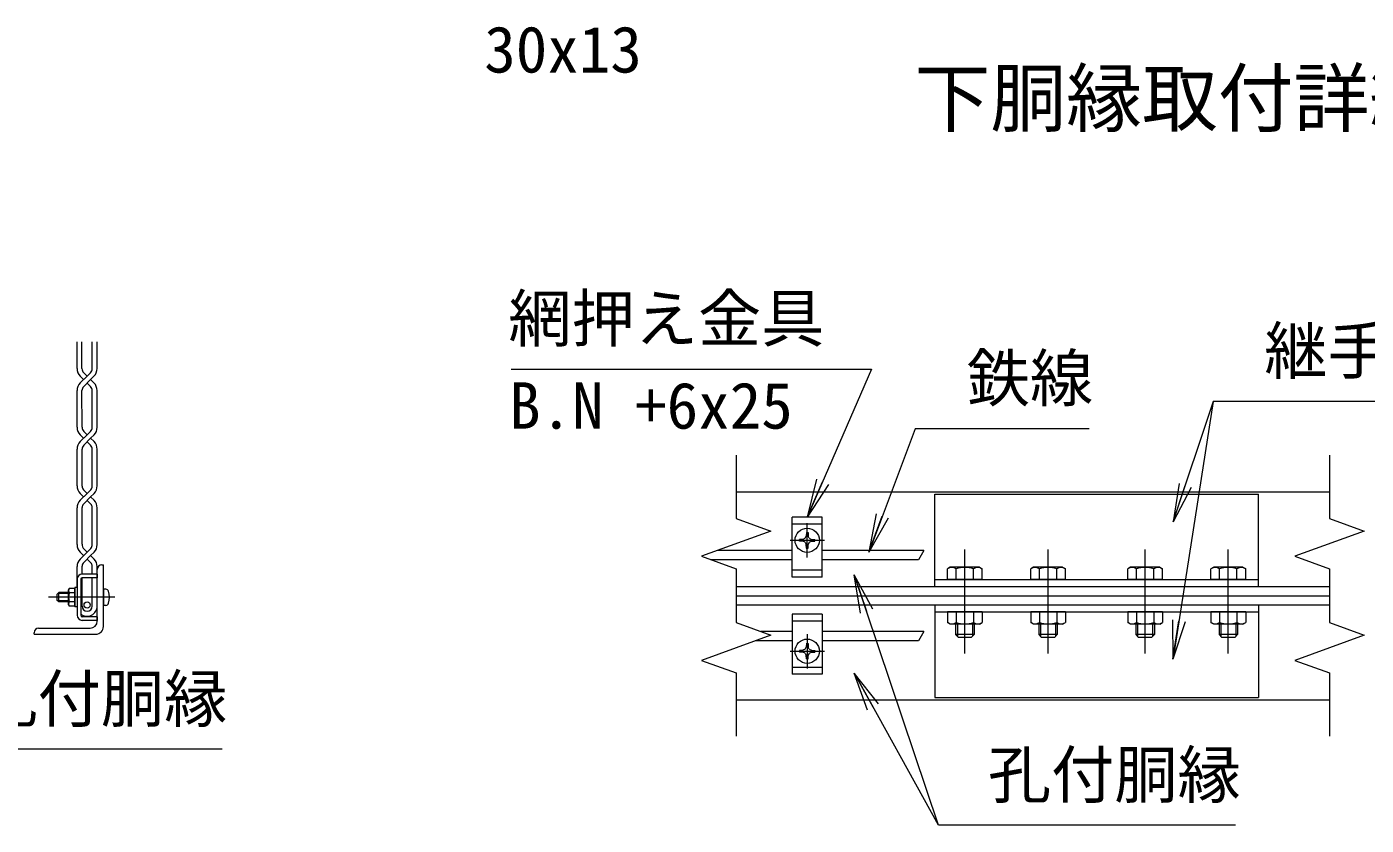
# Model space of a CAD drawing. Units: millimetres at full size; details may follow other scales. Extents: x -10500 to 10500, y -7425 to 7425.
# Drawn here: x 4766 to 8243, y -3665 to -1593 of the extents above; entities that cross this region are included whole.
import ezdxf
from ezdxf.enums import TextEntityAlignment as Align

# ---------------------------------------------------------------- set-up
doc = ezdxf.new("R2010")
doc.units = ezdxf.units.MM
doc.header["$LTSCALE"] = 30
doc.linetypes.add('DASHED', pattern=[7.5, 6, -1.5])
doc.linetypes.add('USER1', pattern=[50.8, 31.75, -6.35, 6.35, -6.35])
for name, color, linetype, lineweight in [('0-0_D-STR-TXT', 7, 'Continuous', 13), ('0-1_D-STR-DIM', 7, 'Continuous', 13), ('0-2_D-BMK', 2, 'USER1', 13), ('0-3_D-STR3', 3, 'Continuous', 13), ('0-7_D-STR1', 1, 'Continuous', 18), ('0-8_0', 7, 'Continuous', 18), ('0-A_D-TTL-TXT', 7, 'Continuous', 13), ('0-B_D-STR2', 7, 'Continuous', 13)]:
    doc.layers.add(name, color=color, linetype=linetype, lineweight=lineweight)
doc.styles.add('ＭＳ ゴシック', font='')
doc.styles.get('ＭＳ ゴシック').set_extended_font_data('MS Gothic')

# ---------------------------------------------------------------- blocks, each defined once
blk = doc.blocks.new('_Open')
at = {"layer": '0-8_0'}
blk.add_line((-30, 5), (0, 0), dxfattribs=at)
blk.add_lwpolyline([(-30, -5), (0, 0), (-30, 0)], dxfattribs=at)

msp = doc.modelspace()

# ---------------------------------------------------------------- linework, layer by layer
at = {"layer": '0-0_D-STR-TXT'}
for p, q in [((7845.25, -2564.98), (7741.47, -3231.9)), ((7132.83, -3665.32), (6914.9, -3272.67))]:
    msp.add_line(p, q, dxfattribs=at)
for points in [[(6023.43, -2481.46), (6958.48, -2481.46), (6792.46, -2863.75)], [(8773.33, -2564.98), (7845.25, -2564.98), (7742.1, -2876.15)], [(7523.73, -2636.66), (7071.55, -2636.66), (6952.19, -2954.35)], [(7903.54, -3665.32), (7132.83, -3665.32), (6914.57, -3017)], [(5272.58, -3468.02), (4501.87, -3468.02), (4310.87, -3118.9)]]:
    msp.add_lwpolyline(points, dxfattribs=at)
at = {"layer": '0-1_D-STR-DIM'}
for p, q in [((6606.99, -2705.08), (6606.99, -2869.17)), ((8147.32, -2705.08), (8147.32, -2869.17)), ((6606.99, -2869.17), (6696.85, -2901.88)), ((8147.32, -2869.17), (8237.18, -2901.88)), ((6696.85, -2901.88), (6517.13, -2967.29)), ((8237.18, -2901.88), (8057.46, -2967.29)), ((7094.27, -2952.58), (7080.41, -2976.58)), ((6517.13, -2967.29), (6606.99, -3000)), ((8057.46, -2967.29), (8147.32, -3000)), ((6606.99, -3000), (6606.99, -3139.17)), ((8147.32, -3000), (8147.32, -3139.17)), ((6606.99, -3139.17), (6696.85, -3171.88)), ((7094.27, -3162.58), (7080.41, -3186.58)), ((8147.32, -3139.17), (8237.18, -3171.88)), ((6696.85, -3171.88), (6517.13, -3237.29)), ((8237.18, -3171.88), (8057.46, -3237.29)), ((6517.13, -3237.29), (6606.99, -3270)), ((8057.46, -3237.29), (8147.32, -3270)), ((6606.99, -3270), (6606.99, -3434.08)), ((8147.32, -3270), (8147.32, -3434.08))]:
    msp.add_line(p, q, dxfattribs=at)
at = {"layer": '0-2_D-BMK'}
for p, q in [((6791.66, -2970.22), (6791.66, -2880.94)), ((6747.02, -2925.58), (6836.3, -2925.58)), ((7200.91, -3219.58), (7200.91, -2949.58)), ((7416.91, -3219.58), (7416.91, -2949.58)), ((7668.91, -3219.58), (7668.91, -2949.58)), ((7884.91, -3219.58), (7884.91, -2949.58)), ((4994.57, -3073.59), (4822, -3073.59)), ((6791.66, -3168.94), (6791.66, -3258.22)), ((6747.02, -3213.58), (6836.3, -3213.58))]:
    msp.add_line(p, q, dxfattribs=at)
at = {"layer": '0-3_D-STR3'}
for p, q in [((7122.91, -2805.58), (7962.91, -2805.58)), ((7122.91, -3045.58), (7122.91, -2805.58)), ((7962.91, -3045.58), (7962.91, -2805.58)), ((6752.66, -3021.58), (6752.66, -2865.58)), ((6830.66, -2865.58), (6752.66, -2865.58)), ((6830.66, -3021.58), (6830.66, -2865.58)), ((6786.26, -2920.39), (6780.69, -2923.23)), ((6786.36, -2920.29), (6789.3, -2914.76)), ((6789.47, -2905.48), (6789.3, -2914.76)), ((6789.47, -2905.48), (6793.86, -2905.48)), ((6793.86, -2905.48), (6794.02, -2914.76)), ((6796.96, -2920.29), (6794.02, -2914.76)), ((6797.07, -2920.39), (6802.64, -2923.23)), ((6752.66, -2952.58), (6557.54, -2952.58)), ((6780.69, -2923.23), (6771.56, -2923.39)), ((6771.56, -2927.78), (6771.56, -2923.39)), ((6780.69, -2927.94), (6771.56, -2927.78)), ((6786.26, -2930.77), (6780.69, -2927.94)), ((6786.36, -2930.88), (6789.3, -2936.41)), ((6789.47, -2945.68), (6789.3, -2936.41)), ((6789.32, -2945.68), (6793.86, -2945.68)), ((6793.86, -2945.68), (6794.02, -2936.41)), ((6796.96, -2930.88), (6794.02, -2936.41)), ((6797.07, -2930.77), (6802.64, -2927.94)), ((6802.64, -2923.23), (6811.76, -2923.39)), ((6802.64, -2927.94), (6811.76, -2927.78)), ((6811.76, -2927.78), (6811.76, -2923.39)), ((7094.27, -2952.58), (6830.66, -2952.58)), ((6752.66, -2976.58), (6542.67, -2976.58)), ((7080.41, -2976.58), (6830.66, -2976.58)), ((4948.49, -3013.59), (4909.69, -3013.59)), ((4948.49, -3022.79), (4909.69, -3022.79)), ((4948.49, -3013.59), (4948.49, -3022.79)), ((6830.66, -3021.58), (6752.66, -3021.58)), ((7163.11, -2995.78), (7155.88, -2999.96)), ((7155.88, -3027.58), (7155.88, -2999.96)), ((7238.71, -2995.78), (7163.11, -2995.78)), ((7178.39, -3027.58), (7178.39, -2999.96)), ((7223.43, -3027.58), (7223.43, -2999.96)), ((7238.71, -2995.78), (7245.94, -2999.96)), ((7245.94, -3027.58), (7245.94, -2999.96)), ((7379.11, -2995.78), (7371.88, -2999.96)), ((7371.88, -3027.58), (7371.88, -2999.96)), ((7454.71, -2995.78), (7379.11, -2995.78)), ((7394.39, -3027.58), (7394.39, -2999.96)), ((7439.43, -3027.58), (7439.43, -2999.96)), ((7454.71, -2995.78), (7461.94, -2999.96)), ((7461.94, -3027.58), (7461.94, -2999.96)), ((7631.11, -2995.78), (7623.88, -2999.96)), ((7623.88, -3027.58), (7623.88, -2999.96)), ((7706.71, -2995.78), (7631.11, -2995.78)), ((7646.39, -3027.58), (7646.39, -2999.96)), ((7691.43, -3027.58), (7691.43, -2999.96)), ((7706.71, -2995.78), (7713.94, -2999.96)), ((7713.94, -3027.58), (7713.94, -2999.96)), ((7847.11, -2995.78), (7839.88, -2999.96)), ((7839.88, -3027.58), (7839.88, -2999.96)), ((7922.71, -2995.78), (7847.11, -2995.78)), ((7862.39, -3027.58), (7862.39, -2999.96)), ((7907.43, -3027.58), (7907.43, -2999.96)), ((7922.71, -2995.78), (7929.94, -2999.96)), ((7929.94, -3027.58), (7929.94, -2999.96)), ((4874.09, -3053.99), (4876.11, -3050.5)), ((4874.09, -3093.19), (4874.09, -3053.99)), ((4890.09, -3050.5), (4876.11, -3050.5)), ((4890.09, -3048.59), (4890.09, -3098.59)), ((4896.49, -3048.59), (4890.09, -3048.59)), ((4890.09, -3096.68), (4890.09, -3050.5)), ((4896.49, -3026.79), (4896.49, -3120.39)), ((4905.69, -3026.79), (4905.69, -3120.39)), ((4964.49, -3052.59), (4964.49, -3094.59)), ((4970.6, -3052.59), (4964.49, -3052.59)), ((7122.91, -3027.58), (7962.91, -3027.58)), ((7245.94, -3027.58), (7155.88, -3027.58)), ((7461.94, -3027.58), (7371.88, -3027.58)), ((7713.94, -3027.58), (7623.88, -3027.58)), ((7929.94, -3027.58), (7839.88, -3027.58)), ((4848.49, -3061.59), (4844.49, -3065.59)), ((4844.49, -3081.59), (4844.49, -3065.59)), ((4848.49, -3085.59), (4844.49, -3081.59)), ((4874.09, -3063.99), (4846.09, -3063.99)), ((4874.09, -3083.19), (4846.09, -3083.19)), ((4848.49, -3085.59), (4848.49, -3061.59)), ((4874.09, -3061.59), (4848.49, -3061.59)), ((4874.09, -3085.59), (4848.49, -3085.59)), ((4874.09, -3093.19), (4876.11, -3096.68)), ((4890.09, -3062.04), (4876.11, -3062.04)), ((4890.09, -3085.14), (4876.11, -3085.14)), ((4970.6, -3094.59), (4964.49, -3094.59)), ((7122.91, -3093.58), (7962.91, -3093.58)), ((7122.91, -3093.58), (7122.91, -3333.58)), ((7962.91, -3093.58), (7962.91, -3333.58)), ((4890.09, -3096.68), (4876.11, -3096.68)), ((4896.49, -3098.59), (4890.09, -3098.59)), ((4948.49, -3124.39), (4909.69, -3124.39)), ((4948.49, -3124.39), (4948.49, -3133.59)), ((6752.66, -3117.58), (6752.66, -3273.58)), ((6830.66, -3117.58), (6752.66, -3117.58)), ((6830.66, -3117.58), (6830.66, -3273.58)), ((7122.91, -3111.58), (7962.91, -3111.58)), ((7155.88, -3111.58), (7155.88, -3139.21)), ((7245.94, -3111.58), (7155.88, -3111.58)), ((7178.39, -3111.58), (7178.39, -3139.21)), ((7223.43, -3111.58), (7223.43, -3139.21)), ((7245.94, -3111.58), (7245.94, -3139.21)), ((7371.88, -3111.58), (7371.88, -3139.21)), ((7461.94, -3111.58), (7371.88, -3111.58)), ((7394.39, -3111.58), (7394.39, -3139.21)), ((7439.43, -3111.58), (7439.43, -3139.21)), ((7461.94, -3111.58), (7461.94, -3139.21)), ((7623.88, -3111.58), (7623.88, -3139.21)), ((7713.94, -3111.58), (7623.88, -3111.58)), ((7646.39, -3111.58), (7646.39, -3139.21)), ((7691.43, -3111.58), (7691.43, -3139.21)), ((7713.94, -3111.58), (7713.94, -3139.21)), ((7839.88, -3111.58), (7839.88, -3139.21)), ((7929.94, -3111.58), (7839.88, -3111.58)), ((7862.39, -3111.58), (7862.39, -3139.21)), ((7907.43, -3111.58), (7907.43, -3139.21)), ((7929.94, -3111.58), (7929.94, -3139.21)), ((4948.49, -3133.59), (4909.69, -3133.59)), ((6752.66, -3162.58), (6671.31, -3162.58)), ((7094.27, -3162.58), (6830.66, -3162.58)), ((7163.11, -3143.38), (7155.88, -3139.21)), ((7238.71, -3143.38), (7163.11, -3143.38)), ((7176.91, -3143.38), (7176.91, -3170.38)), ((7181.41, -3143.38), (7181.41, -3174.88)), ((7220.41, -3143.38), (7220.41, -3174.88)), ((7224.91, -3143.38), (7224.91, -3170.38)), ((7238.71, -3143.38), (7245.94, -3139.21)), ((7379.11, -3143.38), (7371.88, -3139.21)), ((7454.71, -3143.38), (7379.11, -3143.38)), ((7392.91, -3143.38), (7392.91, -3170.38)), ((7397.41, -3143.38), (7397.41, -3174.88)), ((7436.41, -3143.38), (7436.41, -3174.88)), ((7440.91, -3143.38), (7440.91, -3170.38)), ((7454.71, -3143.38), (7461.94, -3139.21)), ((7631.11, -3143.38), (7623.88, -3139.21)), ((7706.71, -3143.38), (7631.11, -3143.38)), ((7644.91, -3143.38), (7644.91, -3170.38)), ((7649.41, -3143.38), (7649.41, -3174.88)), ((7688.41, -3143.38), (7688.41, -3174.88)), ((7692.91, -3143.38), (7692.91, -3170.38)), ((7706.71, -3143.38), (7713.94, -3139.21)), ((7847.11, -3143.38), (7839.88, -3139.21)), ((7922.71, -3143.38), (7847.11, -3143.38)), ((7860.91, -3143.38), (7860.91, -3170.38)), ((7865.41, -3143.38), (7865.41, -3174.88)), ((7904.41, -3143.38), (7904.41, -3174.88)), ((7908.91, -3143.38), (7908.91, -3170.38)), ((7922.71, -3143.38), (7929.94, -3139.21)), ((6752.66, -3186.58), (6656.45, -3186.58)), ((6789.47, -3193.48), (6789.3, -3202.76)), ((6789.32, -3193.48), (6793.86, -3193.48)), ((6793.86, -3193.48), (6794.02, -3202.76)), ((7080.41, -3186.58), (6830.66, -3186.58)), ((7176.91, -3170.38), (7184.11, -3177.58)), ((7224.91, -3170.38), (7176.91, -3170.38)), ((7217.71, -3177.58), (7184.11, -3177.58)), ((7224.91, -3170.38), (7217.71, -3177.58)), ((7392.91, -3170.38), (7400.11, -3177.58)), ((7440.91, -3170.38), (7392.91, -3170.38)), ((7433.71, -3177.58), (7400.11, -3177.58)), ((7440.91, -3170.38), (7433.71, -3177.58)), ((7644.91, -3170.38), (7652.11, -3177.58)), ((7692.91, -3170.38), (7644.91, -3170.38)), ((7685.71, -3177.58), (7652.11, -3177.58)), ((7692.91, -3170.38), (7685.71, -3177.58)), ((7860.91, -3170.38), (7868.11, -3177.58)), ((7908.91, -3170.38), (7860.91, -3170.38)), ((7901.71, -3177.58), (7868.11, -3177.58)), ((7908.91, -3170.38), (7901.71, -3177.58)), ((6780.69, -3211.23), (6771.56, -3211.39)), ((6771.56, -3211.39), (6771.56, -3215.78)), ((6780.69, -3215.94), (6771.56, -3215.78)), ((6786.26, -3208.39), (6780.69, -3211.23)), ((6786.26, -3218.77), (6780.69, -3215.94)), ((6786.36, -3208.29), (6789.3, -3202.76)), ((6786.36, -3218.88), (6789.3, -3224.41)), ((6789.47, -3233.68), (6789.3, -3224.41)), ((6789.47, -3233.68), (6793.86, -3233.68)), ((6793.86, -3233.68), (6794.02, -3224.41)), ((6796.96, -3208.29), (6794.02, -3202.76)), ((6796.96, -3218.88), (6794.02, -3224.41)), ((6797.07, -3208.39), (6802.64, -3211.23)), ((6797.07, -3218.77), (6802.64, -3215.94)), ((6802.64, -3211.23), (6811.76, -3211.39)), ((6802.64, -3215.94), (6811.76, -3215.78)), ((6811.76, -3211.39), (6811.76, -3215.78)), ((6830.66, -3273.58), (6752.66, -3273.58)), ((7122.91, -3333.58), (7962.91, -3333.58))]:
    msp.add_line(p, q, dxfattribs=at)
at = {"layer": '0-3_D-STR3', "linetype": 'DASHED'}
for p, q in [((6830.66, -2883.58), (6752.66, -2883.58)), ((6830.66, -3003.58), (6752.66, -3003.58)), ((6830.66, -3135.58), (6752.66, -3135.58)), ((6830.66, -3255.58), (6752.66, -3255.58))]:
    msp.add_line(p, q, dxfattribs=at)
at = {"layer": '0-3_D-STR3'}
for centre, radius in [((6791.66, -2925.58), 31.5), ((4922.38, -3093.59), 8), ((6791.66, -3213.58), 31.5)]:
    msp.add_circle(centre, radius, dxfattribs=at)
for centre, radius, start, end in [((4909.69, -3026.79), 13.2, 90, 180), ((4909.69, -3026.79), 4, 90, 180), ((7167.14, -3016.41), 19.93, 55.61585, 124.38415), ((7200.91, -3070.99), 74.52, 72.4121, 107.5879), ((7234.69, -3016.41), 19.93, 55.61585, 124.38415), ((7383.14, -3016.41), 19.93, 55.61585, 124.38415), ((7416.91, -3070.99), 74.52, 72.4121, 107.5879), ((7450.69, -3016.41), 19.93, 55.61585, 124.38415), ((7635.14, -3016.41), 19.93, 55.61585, 124.38415), ((7668.91, -3070.99), 74.52, 72.4121, 107.5879), ((7702.69, -3016.41), 19.93, 55.61585, 124.38415), ((7851.14, -3016.41), 19.93, 55.61585, 124.38415), ((7884.91, -3070.99), 74.52, 72.4121, 107.5879), ((7918.69, -3016.41), 19.93, 55.61585, 124.38415), ((4884.54, -3056.27), 10.22, 145.61585, 214.38415), ((4970.6, -3060.19), 7.6, 16.07286, 90), ((4924.09, -3073.59), 56, 343.92714, 16.07286), ((4912.53, -3073.59), 38.21, 162.4121, 197.5879), ((4884.54, -3090.91), 10.22, 145.61586, 214.38415), ((4970.6, -3086.99), 7.6, 270, 343.92714), ((4909.69, -3120.39), 13.2, 180, 270), ((4909.69, -3120.39), 4, 180, 270), ((7167.14, -3122.75), 19.93, 235.61585, 304.38415), ((7200.91, -3068.17), 74.52, 252.4121, 287.5879), ((7234.69, -3122.75), 19.93, 235.61585, 304.38415), ((7383.14, -3122.75), 19.93, 235.61585, 304.38415), ((7416.91, -3068.17), 74.52, 252.4121, 287.5879), ((7450.69, -3122.75), 19.93, 235.61585, 304.38415), ((7635.14, -3122.75), 19.93, 235.61585, 304.38415), ((7668.91, -3068.17), 74.52, 252.4121, 287.5879), ((7702.69, -3122.75), 19.93, 235.61585, 304.38415), ((7851.14, -3122.75), 19.93, 235.61585, 304.38415), ((7884.91, -3068.17), 74.52, 252.4121, 287.5879), ((7918.69, -3122.75), 19.93, 235.61585, 304.38415)]:
    msp.add_arc(centre, radius, start, end, dxfattribs=at)
at = {"layer": '0-7_D-STR1'}
for p, q in [((6606.99, -2799.58), (8147.32, -2799.58)), ((4960.49, -2989.59), (4964.49, -2989.59)), ((4964.49, -3149.59), (4964.49, -2989.59)), ((4948.49, -3135.59), (4948.49, -3001.59)), ((6606.99, -3045.58), (8147.32, -3045.58)), ((6606.99, -3069.58), (8147.32, -3069.58)), ((6606.99, -3093.58), (8147.32, -3093.58)), ((4796.49, -3153.59), (4930.49, -3153.59)), ((4784.49, -3169.59), (4784.49, -3165.59)), ((4784.49, -3169.59), (4944.49, -3169.59)), ((6606.99, -3339.58), (8147.32, -3339.58))]:
    msp.add_line(p, q, dxfattribs=at)
for centre, radius, start, end in [((4960.49, -3001.59), 12, 90, 180), ((4796.49, -3165.59), 12, 90, 180), ((4930.49, -3135.59), 18, 270, 0), ((4944.49, -3149.59), 20, 270, 0)]:
    msp.add_arc(centre, radius, start, end, dxfattribs=at)
at = {"layer": '0-B_D-STR2'}
for p, q in [((4896.15, -2479.79), (4896.07, -2410.03)), ((4908.98, -2479.77), (4908.9, -2410.03)), ((4935.5, -2479.77), (4935.41, -2410.03)), ((4948.33, -2479.79), (4948.24, -2410.03)), ((4904.35, -2499.59), (4913.17, -2508.4)), ((4913.44, -2490.52), (4922.24, -2499.33)), ((4940.13, -2499.59), (4931.31, -2508.4)), ((4896.29, -2632.11), (4896.15, -2537.01)), ((4909.12, -2632.1), (4908.98, -2537.03)), ((4931.31, -2508.4), (4913.44, -2526.28)), ((4922.24, -2517.47), (4931.04, -2526.28)), ((4931.31, -2508.4), (4940.13, -2517.21)), ((4935.63, -2632.1), (4935.5, -2537.03)), ((4948.46, -2632.11), (4948.33, -2537.01)), ((4922.38, -2651.65), (4904.49, -2669.54)), ((4904.49, -2651.91), (4913.3, -2660.72)), ((4913.57, -2642.84), (4922.38, -2651.65)), ((4931.45, -2660.72), (4913.57, -2678.6)), ((4931.18, -2642.84), (4922.38, -2651.65)), ((4922.38, -2669.8), (4931.18, -2678.6)), ((4896.29, -2784.37), (4896.29, -2689.34)), ((4909.12, -2785.38), (4909.12, -2689.35)), ((4935.63, -2785.38), (4935.63, -2689.35)), ((4948.46, -2784.37), (4948.46, -2689.34)), ((4922.38, -2803.91), (4904.49, -2821.8)), ((4904.49, -2804.17), (4913.3, -2812.98)), ((4912.85, -2794.38), (4922.38, -2803.91)), ((4931.45, -2812.98), (4912.85, -2831.59)), ((4931.9, -2794.38), (4922.38, -2803.91)), ((4940.26, -2804.17), (4931.45, -2812.98)), ((4931.45, -2812.98), (4940.26, -2821.8)), ((4896.29, -2936.85), (4896.29, -2841.6)), ((4909.12, -2935.84), (4909.12, -2840.59)), ((4922.38, -2822.06), (4931.9, -2831.59)), ((4935.63, -2935.84), (4935.63, -2840.59)), ((4948.46, -2936.85), (4948.46, -2841.6)), ((4914.27, -2948.29), (4922.38, -2956.39)), ((4931.9, -2946.86), (4922.38, -2956.39)), ((4922.38, -2956.39), (4904.49, -2974.28)), ((4904.49, -2956.65), (4913.3, -2965.46)), ((4931.45, -2965.46), (4914.28, -2982.64)), ((4922.38, -2974.54), (4931.9, -2984.06)), ((4940.26, -2956.65), (4931.45, -2965.46)), ((4931.45, -2965.46), (4940.26, -2974.28)), ((4896.29, -3048.3), (4896.29, -2994.08)), ((4909.12, -3013.59), (4909.12, -2993.07)), ((4909.12, -3096.57), (4909.12, -3022.79)), ((4935.63, -3013.59), (4935.63, -2993.07)), ((4935.63, -3096.57), (4935.63, -3022.79)), ((4948.46, -3097.58), (4948.46, -2994.08))]:
    msp.add_line(p, q, dxfattribs=at)
for points in [[(4931.04, -2490.52), (4922.24, -2499.33), (4904.35, -2517.21)], [(4940.26, -2651.91), (4931.45, -2660.72), (4940.26, -2669.54)]]:
    msp.add_lwpolyline(points, dxfattribs=at)
for centre, radius, start, end in [((4924.15, -2479.79), 28, 180, 225), ((4924.18, -2479.77), 15.2, 180, 225), ((4920.3, -2479.77), 15.2, 315, 0), ((4920.33, -2479.79), 28, 315, 0), ((4924.15, -2537.01), 28, 135, 180), ((4924.18, -2537.03), 15.2, 135.00055, 180), ((4920.3, -2537.03), 15.2, 0, 44.99915), ((4920.33, -2537.01), 28, 0, 45), ((4924.29, -2632.11), 28, 180, 225), ((4924.32, -2632.1), 15.2, 180, 225), ((4920.43, -2632.1), 15.2, 315, 0), ((4920.46, -2632.11), 28, 315, 0), ((4924.29, -2689.34), 28, 135, 180), ((4920.46, -2689.34), 28, 0, 45), ((4924.32, -2689.35), 15.2, 135.00055, 180), ((4920.43, -2689.35), 15.2, 0, 44.99915), ((4924.29, -2784.37), 28, 180, 225), ((4924.29, -2784.37), 15.2, 183.80396, 221.19987), ((4920.46, -2784.37), 15.2, 318.80016, 356.19604), ((4920.46, -2784.37), 28, 315, 0), ((4924.29, -2841.6), 28, 135, 180), ((4924.29, -2841.6), 15.2, 138.8144, 176.19604), ((4920.46, -2841.6), 15.2, 3.80396, 41.19984), ((4920.46, -2841.6), 28, 0, 45), ((4924.29, -2936.85), 28, 180, 225), ((4924.29, -2936.85), 15.2, 176.19604, 228.80014), ((4920.46, -2936.85), 15.2, 318.80016, 3.80396), ((4920.46, -2936.85), 28, 315, 0), ((4924.29, -2994.08), 28, 135, 180), ((4924.29, -2994.08), 15.2, 131.18669, 176.19604), ((4920.46, -2994.08), 15.2, 3.80396, 41.19984), ((4920.46, -2994.08), 28, 0, 45), ((4922.38, -3096.57), 26.09, 230.23061, 0), ((4922.38, -3096.57), 13.26, 180, 0)]:
    msp.add_arc(centre, radius, start, end, dxfattribs=at)

# ---------------------------------------------------------------- block references
at = {"layer": '0-0_D-STR-TXT', "xscale": 3.333333, "yscale": 3.333333}
for p, rotation in [((6791.66, -2865.58), 246.52554), ((7741.47, -2878.04), 251.65848), ((6951.49, -2956.23), 249.40862), ((6913.93, -3015.1), 108.60627), ((7741.16, -3233.87), 261.15436), ((6913.93, -3270.92), 119.0316)]:
    msp.add_blockref('_Open', p, dxfattribs=dict(at, rotation=rotation))

# ---------------------------------------------------------------- texts
at = {"layer": '0-0_D-STR-TXT', "style": 'ＭＳ ゴシック'}
for s, p in [('30x13', (5953.18, -1747.47)), ('網押え金具', (6015.81, -2445.87)), ('継手ピース', (7978.28, -2529.71)), ('鉄線', (7205.84, -2600.76)), ('B.N +6x25', (6017.61, -2671.98)), ('孔付胴縁', (4629.82, -3433.07)), ('孔付胴縁', (7260.78, -3630.37))]:
    msp.add_text(s, height=120.3, dxfattribs=at).set_placement(p, align=Align.BOTTOM_LEFT)
at = {"layer": '0-A_D-TTL-TXT', "style": 'ＭＳ ゴシック'}
msp.add_text('下胴縁取付詳細', height=144.3, dxfattribs=at).set_placement((7070.24, -1893.07), align=Align.BOTTOM_LEFT)

doc.saveas('drawing.dxf')
